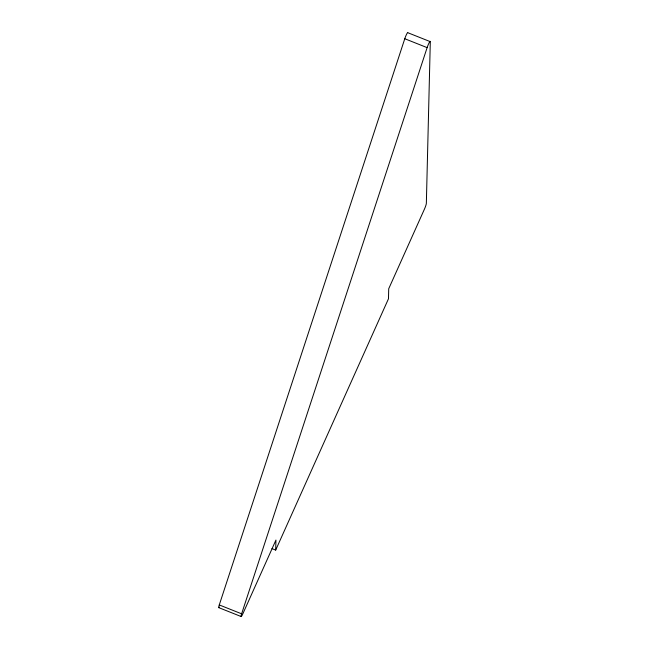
<?xml version="1.0" encoding="UTF-8"?>
<svg xmlns="http://www.w3.org/2000/svg" width="649" height="649" viewBox="0 0 649 649"><rect width="100%" height="100%" fill="white"/><g stroke="black" fill="none" stroke-linecap="round" stroke-linejoin="round"><path stroke-width="0.97" d="M271.963 548.616L275.687 550.092L275.939 540.057L242.88 613.711A4.851 0.617 -68.3 0 1 241.168 616.55L218.827 607.667M219.354 607.107A4.851 0.617 -68.3 0 1 219.273 604.933L404.781 38.737A4.851 0.617 -68.3 0 1 406.834 33.813A4.851 0.617 -68.3 0 1 407.961 32.775L430.303 41.658L426.352 203.299A4.851 0.617 -68.3 0 1 424.43 209.156L388.719 288.74L388.475 298.783L275.687 550.092M241.168 616.55A4.851 0.617 -68.3 0 1 241.623 613.816L427.123 47.628A4.851 0.617 -68.3 0 1 429.176 42.696A4.851 0.617 -68.3 0 1 430.303 41.658M404.781 38.737L427.123 47.628M219.273 604.933L241.623 613.816"/></g></svg>
